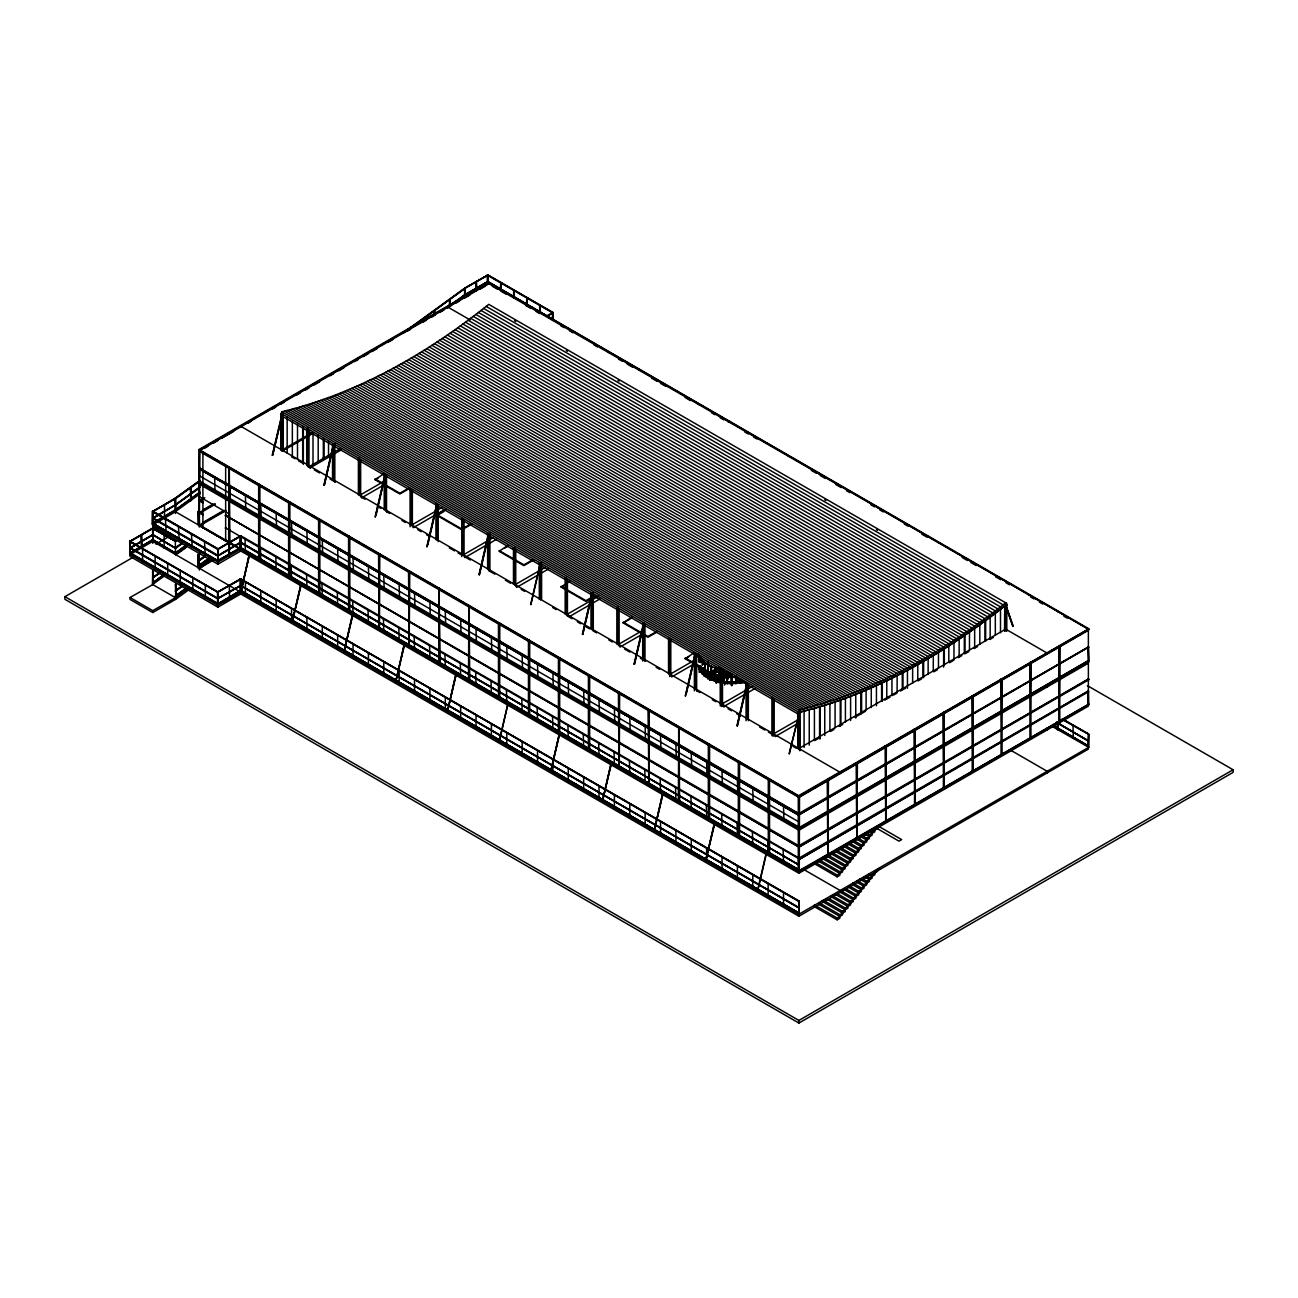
<?xml version="1.0" encoding="UTF-8"?>
<svg xmlns="http://www.w3.org/2000/svg" width="1298" height="1298" viewBox="0 0 1298 1298"><rect width="100%" height="100%" fill="white"/><g stroke="black" fill="none" stroke-linecap="round" stroke-linejoin="round"><path stroke-width="1.5" d="M701.796 670.401L700.742 667.123M734.619 676.793L722.954 676.485L711.109 673.11L727.302 677.345L736.112 677.345L727.302 676.988M711.093 678.237L702.77 672.38L698.146 665.306L702.38 672.867L707.767 676.907L714.776 680.022L718.914 680.915L711.109 678.254L727.302 682.472L736.112 682.472L743.121 680.833M731.731 674.668C718.654 675.641 705.22 677.102 729.687 674.262M249.038 554.944L241.185 592.245L241.185 578.697L241.558 592.034L240.292 592.131L240.292 579.005L798.903 901.51M272.207 455.274L281.991 414.176M249.281 554.895L240.649 592.229L249.524 555.041M272.466 455.403L282.672 413.9M272.694 455.355L281.78 416.269M300.73 584.798L292.099 621.937L301.217 584.879M323.9 485.111L333.44 444.062M292.342 622.083L300.958 584.749M324.159 485.257L333.7 444.208M324.386 485.209L333.472 446.106M352.423 614.635L344.019 651.726M375.138 516.912L385.133 473.9M352.65 614.587L344.035 651.921L352.91 614.733M375.382 516.864L385.392 474.046M376.079 515.046L385.165 475.96M404.116 644.473L395.712 681.564M426.831 546.75L436.826 503.754M404.343 644.425L395.728 681.758L404.587 644.571M427.074 546.701L437.069 503.9M427.772 544.884L436.858 505.798M455.793 674.327L447.404 711.401M478.978 574.641L488.519 533.592M456.036 674.279L447.421 711.612L456.279 674.408M479.222 574.787L488.762 533.738M479.465 574.738L488.551 535.636M507.729 704.116L499.341 741.401M530.671 604.479L540.211 563.429M499.097 741.45L507.972 704.262M530.914 604.625L540.455 563.575M559.178 734.003L550.79 771.093M582.348 634.333L591.904 593.283M559.422 733.954L550.79 771.288L559.665 734.1M582.607 634.462L592.148 593.429M582.834 634.414L591.937 595.328M610.871 763.857L602.467 800.931M634.041 664.17L643.581 623.121M611.115 763.808L602.483 801.126L611.358 763.938M634.3 664.316L643.84 623.267M634.527 664.268L643.613 625.165M662.564 793.695L654.16 830.785M685.279 695.971L695.274 652.959M662.791 793.646L654.176 830.98L663.051 793.792M685.522 695.923L695.533 653.105M686.22 694.106L695.306 655.019M714.257 823.532L705.609 860.671L714.744 823.63M736.972 725.809L746.967 682.813M705.869 860.817L714.484 823.484M737.215 725.76L747.21 682.764M737.459 725.906L746.999 684.857M766.177 853.338L757.545 890.46M789.119 753.7L799.568 712.342L799.568 750.569M766.42 853.467L757.789 890.606M789.362 753.846L799.146 712.748L798.238 712.342L798.238 748.557M727.351 676.729L723.067 676.599M727.351 681.872L722.937 681.612L736.128 682.115M724.592 685.068L730.385 672.575M726.247 682.456L730.385 673.532M736.339 682.18L737.994 678.611M718.832 682.505L719.206 669.151L718.832 682.505L718.914 668.859L714.792 667.967L721.688 669.411M716.318 675.885L709.779 674.392L716.382 675.171M723.716 675.852L724.024 683.008M711.385 666.345L711.239 679.957L711.385 666.345L702.396 660.828L707.767 665.209L715.02 667.756L714.89 681.369L715.247 668.032L714.89 681.369M721.542 676.566L707.767 671.423L711.353 673.256M714.792 679.665L704.846 674.636M714.792 674.895L718.93 675.787M723.457 679.763L729.151 674.068L730.385 674.376M1005.415 605.306L1005.658 602.791C944.636 651.418 875.241 691.688 798.903 710.184L282.007 411.758L282.007 413.9M711.353 666.701L704.863 662.937L705.382 676.372M715.02 667.756L721.542 669.995M282.007 411.758C358.345 393.245 427.74 352.991 488.762 304.365L1006.599 603.327L1006.599 605.485M1005.658 604.949C944.636 653.575 875.241 693.83 798.903 712.342C875.128 694.365 945.739 652.099 1005.674 605.452L1005.658 629.773M707.556 673.354L709.99 671.52L721.51 678.156M716.61 683.024L716.61 675.528L709.892 674.846L701.845 670.433M716.447 675.187L709.892 674.846L704.911 672.916L701.78 669.946L705.333 672.332M985.653 620.785L984.322 620.898L985.653 620.785L985.653 640.985M241.006 536.025L217.756 549.427L152.612 511.834L175.36 498.156L199.876 480.374M402.656 333.18L464.814 288.075L465.349 295.83M199.908 480.698L175.344 498.172L175.879 511.558L152.775 524.895M402.98 333.359L406.242 330.99M409.243 328.767L465.122 288.253L409.551 328.946M198.594 482.061L175.684 498.675L152.418 511.558L152.418 524.684L218.259 562.294L218.259 549.151L152.612 511.282M199.876 486.928L175.344 504.744L152.612 518.389L217.756 555.998L240.795 542.678M451.72 304.138L464.814 294.646L487.886 281.504L553.013 319.632L487.577 281.861M198.594 488.632L175.36 505.084L199.908 487.269M451.769 304.462L465.122 294.824L452.077 304.641M199.876 492.072L175.344 509.871L152.612 523.159L218.064 561.125L240.795 547.999M198.594 493.759L175.36 510.211L199.908 492.396M175.522 511.558L200.054 493.759M182.191 543.148L175.376 548.048L181.882 542.97M175.684 548.227L152.612 534.565L175.684 548.227L182.239 543.473M186.782 544.527L175.376 553.175L185.5 546.231M218.064 603.927L129.881 553.37L152.612 539.692L175.36 553.37L186.831 544.868M155.906 568.946L152.645 571.315L155.874 568.621M177.128 553.191L186.944 546.069M175.522 554.538L186.961 546.231M177.437 553.37L185.614 547.432M177.485 553.694L185.663 547.756M159.492 573.31L152.645 577.886L159.135 572.807M152.645 577.886L159.443 572.986M164.392 574.884L152.645 583.013L164.051 574.381M152.645 583.013L164.083 574.706M152.953 583.191L164.359 574.56M152.775 584.376L164.213 576.069M198.123 554.603L201.352 551.91M199.714 559.649L204.63 556.096M199.762 559.99L204.938 556.274M198.432 561.353L204.97 556.599M199.714 564.792L209.53 557.669M199.762 565.117L209.838 557.848M198.432 566.48L209.887 558.172M198.253 567.664L209.708 559.357M206.771 562.083L210.033 559.698M199.892 568.378L211.347 560.071M182.239 586.453L175.376 591.012L181.882 585.933M175.376 591.012L182.191 586.112M185.5 589.211L175.376 596.155L186.782 587.507M175.376 596.155L186.831 587.848M175.522 597.502L186.961 589.195M152.596 570.99L153.132 584.376L130.027 597.502L130.027 599.416L152.775 612.542L175.522 599.416L188.599 589.925M964.982 635.549L963.635 635.631L964.982 635.549L964.982 653.446M708.075 664.673C707.41 706.858 707.929 639.865 708.286 668.697M944.311 649.178L942.965 649.211L944.311 649.178L944.311 665.176M464.619 295.83L464.619 288.334L487.886 274.933L553.013 312.526L547.756 316.095M449.384 305.014L449.741 299.173L450.114 305.014M434.149 314.197L434.506 310.238L434.879 314.197M464.83 294.987L487.886 281.682M199.292 525.641L199.908 450.082L199.032 450.52L198.983 449.546L488.454 282.429L488.502 283.402L1088.633 629.287L489.022 282.51L489.07 283.499L199.6 450.617L199.032 449.935L799.162 796.404M1088.373 691.007L1088.681 704.879L799.211 871.996L198.675 525.284L199.292 449.725L199.292 527.069M488.762 282.607L489.07 283.499M198.983 450.26L489.07 282.786M488.502 283.402L489.378 282.964M204.467 448.297L207.907 446.301M213.083 443.316L218.242 440.33M221.698 438.335L233.754 431.374M247.658 423.359L251.163 421.331M272.191 409.195L275.695 407.166M280.952 404.132L284.457 402.104M296.723 395.03L300.227 393.002M305.484 389.968L308.989 387.94M314.246 384.906L319.503 381.872M330.017 375.803L333.521 373.775M338.778 370.741L344.035 367.707M354.549 361.639L358.037 359.627M363.294 356.577L368.551 353.543M372.055 351.531L377.312 348.497M387.826 342.429L393.083 339.395M407.101 331.298L410.606 329.27M422.872 322.196L426.377 320.168M431.634 317.134L435.138 315.106M440.395 312.072L443.9 310.044M450.86 306.036L447.404 308.032L447.404 306.831L470.201 319.989M456.02 303.051L459.476 301.055M464.635 298.086L469.811 295.1M480.146 289.13L485.322 286.144M500.752 282.932L501.109 290.217M799.828 712.878L797.978 713.949L281.066 415.522L281.066 413.364L282.932 412.293M280.855 450.114L280.855 413.9L282.007 413.251M283.142 413.9L280.855 413.9M617.605 708.903L199.032 467.832L799.162 814.317L199.032 468.432L199.6 467.799M513.781 290.444L514.138 297.745M199.454 475.831L799.049 822.007M199.454 480.974L799.049 827.151M190.384 487.367L190.757 500.704L191.114 487.367M1088.373 648.026L1088.681 661.899L798.595 828.676L1088.065 660.828L798.595 827.946L798.643 828.935L199.551 482.467M152.418 511.558L175.149 498.432M152.612 511.834L152.418 524.684M164.505 504.987L164.505 518.129M229.275 467.751L229.892 542.596M519.362 300.26L518.486 300.114M214.673 478.264L215.03 491.179M526.81 297.972L527.166 305.257M307.837 428.178L306.701 428.827L306.701 465.041M152.612 518.21L175.668 504.906L152.921 518.389M152.921 523.532L175.652 510.049L152.612 523.532L218.064 560.768M175.522 511.769L799.26 871.461L799.519 796.258L198.983 449.546M282.007 450.082L311.78 432.883M282.007 451.266L313.532 433.061M165.43 519.07L166.16 532.212M199.551 499.762L203.169 502.456L199.551 499.762L198.983 500.395M199.6 500.038L199.551 500.363M201.352 499.746L204.873 497.718M130.384 541.396L130.027 554.749L129.67 541.396L152.921 527.994L152.775 543.31M129.881 541.493L152.921 528.172M539.838 305.484L540.195 312.786M203.169 501.855L203.169 502.456M230.038 487.139L230.038 499.86M152.921 534.922L129.881 548.243L152.921 534.565M152.921 534.744L129.881 548.048L218.064 598.962M198.626 524.684L198.253 511.347M202.488 510.195L213.018 504.111M199.551 512.304L203.169 514.981L199.551 512.304L198.983 512.937M214.77 503.819L199.6 512.564L197.896 511.558M199.551 512.905L203.169 514.981M201.352 512.272L215.387 504.176M141.401 547.756L141.401 535.052M175.652 541.331L152.418 528.27L153.132 541.396L153.132 528.27L129.881 541.672L218.064 592.229M178.459 526.599L179.189 539.725M164.148 535.052L164.148 548.178M142.585 548.859L142.585 561.985M203.169 514.397L202.65 515.29M547.448 315.56L553.013 312.526M547.448 315.917L553.224 312.802L553.224 320.298M229.535 499.762L198.935 482.304L799.162 828.643M1087.351 685.62L1233.1 769.763L1233.1 772.391L798.903 1023.067L64.9 599.303L64.9 596.674L133.175 557.248M155.938 544.105L169.941 536.025M549.346 317.572L548.47 317.426M334.819 443.754L333.683 444.403L333.683 480.617M245.419 496.014L245.776 508.946M199.551 525.43L198.935 511.736L198.935 524.863M202.488 522.721L223.548 510.568M198.675 525.284L199.551 524.83L199.6 525.82L225.917 510.633M200.995 524.295L225.3 510.276M175.36 541.672L175.522 554.749M191.487 534.111L192.218 547.253M308.275 467.134L331.964 453.456M333.683 452.467L339.816 448.93M155.143 556.112L155.143 569.238M225.398 515.29L798.643 846.848L225.398 515.29L799.162 845.955L799.211 846.929L1088.681 679.811L1088.633 678.822L799.211 846.929M324.029 458.437L322.683 458.437L324.029 458.437L324.029 440.184M225.398 515.89L225.917 514.981M309.833 468.026L341.374 449.822M175.36 548.243L152.612 534.744M175.36 553.013L152.921 539.692L129.881 553.191L152.612 540.065M260.801 504.89L261.158 517.821M225.398 527.815L798.741 858.595M225.398 528.416L225.917 527.523M175.522 597.713L152.418 584.376L152.775 571.039L152.775 584.587M204.516 541.639L205.246 554.765M167.685 563.348L167.685 576.49M359.53 458.016L358.394 458.665L358.394 494.879M197.896 554.538L198.253 567.875L197.896 554.538L199.292 554.927L199.292 570.049M288.983 502.456L289.86 502.001L289.86 577.204L288.983 577.659L288.983 501.855M276.166 513.765L276.523 526.696M180.244 570.601L180.244 583.727M217.545 549.151L241.185 535.717C239.578 535.311 239.578 551.39 241.185 548.843L217.545 562.294L218.064 549.427M245.062 538.784L245.419 552.121M799.049 864.987L240.795 542.321L217.756 555.82L240.487 542.321L799.049 864.987L240.487 542.856M198.578 568.053L199.292 554.927M199.292 568.264L213.083 560.298M175.879 597.502L175.522 584.165L175.879 597.502L152.775 610.644L130.027 597.502M175.879 584.376L175.522 599.416M217.756 560.768L240.795 547.464M240.795 547.642L217.756 560.59M288.983 519.768L288.983 520.368M229.016 543.035L229.275 555.933L229.535 542.142M240.649 549.362L241.006 537.907M192.802 577.853L192.802 590.979M217.902 564.208L218.064 548.892L152.921 511.282L152.775 526.599L217.902 564.208L240.649 551.066L240.795 535.766L799.049 858.059L799.211 859.471L1088.065 691.996M291.547 522.64L291.904 535.571M408.464 489.038L399.849 494.003L375.041 479.692L383.656 473.932M375.041 479.692L378.481 477.696M260.427 547.659L260.801 560.996M288.983 534.095L288.983 534.679M360.179 495.073L382.959 481.915M205.344 585.09L205.344 598.232M361.525 497.88L384.305 484.722M306.912 531.531L307.285 544.446M275.809 556.534L276.166 569.871M217.756 592.229L241.185 578.697M241.558 578.892L217.756 591.872M288.983 551.991L288.983 552.591M245.419 581.975L245.419 595.101M240.795 585.301L217.756 598.605L240.795 585.479M375.041 478.913L399.849 493.24L408.464 488.259M240.795 585.658L217.756 598.427M322.293 540.406L322.65 553.321M217.756 604.105L240.487 590.428L799.049 913.094L240.795 590.785M217.756 603.927L240.795 590.428L799.049 913.094M130.189 541.136L130.027 556.436L217.902 607.172L240.649 594.046L240.795 578.73L217.545 592.131L217.545 605.257L218.259 592.131L130.027 541.185M229.275 585.771L229.632 598.702M288.983 564.533L288.983 565.133M291.174 565.409L291.547 578.746M260.801 590.85L260.801 603.976M337.658 549.281L338.032 562.196M306.555 574.284L306.912 587.621M276.166 599.725L276.166 612.851M353.04 558.156L353.397 571.071M411.872 524.911L441.644 507.713M413.218 527.718L444.76 509.514M438.789 513.732L445.685 509.741M438.789 514.495L443.965 511.509M321.936 583.159L322.293 596.512M291.547 608.6L291.547 621.726M368.421 567.031L368.778 579.946M337.302 592.034L337.658 605.387M306.912 617.475L306.912 630.601M463.597 528.043L470.493 524.067M463.597 528.821L472.212 523.857M383.786 575.906L384.143 588.821M352.683 600.925L353.04 614.262M322.293 626.35L322.293 639.476M399.167 584.781L399.524 597.697M489.898 533.283L488.762 533.932L488.762 570.844M368.048 609.8L368.421 623.137M463.548 554.765L493.337 537.567M464.911 557.556L496.436 539.351M337.658 635.225L337.658 648.351M414.533 593.657L414.906 606.588M534.241 559.665L523.905 565.636L499.097 551.309L507.713 545.566M504.273 548.324L507.713 546.328M383.429 618.675L383.786 632.012M439.13 588.903L439.762 663.765L439.13 588.189L438.886 663.603M513.473 584.408L513.473 548.194L514.608 547.545L514.608 585.074M379.178 628.784L378.562 553.938L379.438 554.084M353.04 644.1L353.04 657.226M429.914 602.532L430.271 615.463M398.794 627.551L399.167 640.888M368.421 652.975L368.421 666.101M499.097 550.53L523.905 564.857L532.521 559.876M445.295 611.407L445.652 624.338M414.176 636.426L414.533 649.763M541.591 563.121L540.455 563.786L540.455 600M469.113 606.215L469.746 681.061L468.854 680.915M409.162 646.096L408.529 571.25L409.422 571.396M515.241 584.603L545.03 567.404M383.786 661.85L383.786 674.992M516.588 587.41L548.129 569.189M460.66 620.282L461.017 633.213M429.557 645.301L429.914 658.638M399.167 670.725L399.167 683.868M476.041 629.157L476.398 642.088M566.301 577.383L565.165 578.048L565.165 614.262M594.549 596.463L585.933 601.445L561.125 587.118L569.741 581.374M444.922 654.176L445.295 667.513M561.125 587.118L564.565 585.122M414.533 679.6L414.533 692.743M491.407 638.032L491.78 650.963M460.303 663.051L460.66 676.388M499.357 640.628L499.357 641.228M593.283 592.959L592.148 593.624L592.148 629.838M429.914 688.492L429.914 701.618M561.125 586.339L585.933 600.666L594.549 595.701M506.788 646.923L507.145 659.838M566.934 614.441L598.475 596.236M499.357 655.555L767.507 809.774M570.033 616.242L599.822 599.043M475.668 671.926L476.041 685.263M445.295 697.367L445.295 710.493M522.153 655.798L522.526 668.713M499.357 672.867L499.357 673.451M617.978 607.237L616.842 607.886L616.842 644.1M491.05 680.801L491.407 694.138M460.66 706.242L460.66 719.368M499.357 685.393L499.357 685.993M537.534 664.673L537.891 677.588M656.577 632.288L647.962 637.253L623.154 622.926L631.769 617.183M506.431 689.676L506.788 703.029M623.154 622.926L631.769 617.962M499.357 697.935L498.481 698.373L498.481 623.17L499.357 622.716L499.097 698.73M476.041 715.117L476.041 728.243M552.916 673.548L553.273 686.464M521.796 698.551L522.153 711.904M618.627 644.295L641.407 631.136M619.973 647.085L642.753 633.943M491.407 723.992L491.407 737.118M568.281 682.424L568.638 695.339M623.154 622.148L647.962 636.474L656.577 631.509M537.177 707.442L537.534 720.779M506.788 732.867L506.788 745.993M583.662 691.299L584.019 704.214M552.542 716.318L552.916 729.654M522.153 741.742L522.153 754.868M599.027 700.174L599.4 713.105M589.292 706.875L589.292 707.475M567.924 725.193L568.281 738.53M718.605 668.097L709.99 673.062L685.182 658.735L693.797 652.991M685.182 658.735L688.621 656.756M698.859 656.253L698.859 661.883M537.534 750.617L537.534 763.743M670.32 674.133L693.1 660.974M700.271 658.654L700.271 662.402M614.408 709.049L614.765 721.98M671.666 676.939L694.446 663.781M702.575 660.714L702.575 664.884M619.276 709.86L618.757 710.752L619.276 709.86L799.162 813.716L799.211 814.706L1088.633 647.199M705.025 662.84L705.122 676.518M583.289 734.068L583.662 747.405M698.859 665.631L698.859 669.379L699.59 665.631M700.271 666.15L700.271 671.78L701.001 666.15M552.916 759.492L552.916 772.618M702.948 674.068L702.948 668.438M704.863 672.624L710.233 674.636L710.249 680.12M629.79 717.924L630.147 730.855M685.182 657.972L709.99 672.299L718.605 667.318M709.73 674.506L709.73 680.12M707.572 678.075L708.286 672.461M598.67 742.943L599.027 756.28M716.09 675.528L716.09 683.024M716.577 682.05L728.081 675.398M568.281 768.367L568.281 781.51M645.155 726.799L645.512 739.73M723.359 683.105L723.359 669.979M726.961 672.348L726.961 683.608L727.675 672.348M731.342 683.77L731.342 674.392M614.051 751.818L614.408 765.155M735.739 676.096L735.739 683.608L736.453 676.096M740.038 679.357L740.038 683.105L740.769 679.357M619.276 754.625L619.276 755.225M583.662 777.242L583.662 790.385M660.536 735.674L660.893 748.605M678.984 727.383L679.6 802.229L678.724 802.083M722.013 703.97L751.802 686.772M629.416 760.693L629.79 774.03M619.016 767.248L618.4 692.402L619.276 692.548M723.359 706.777L754.901 688.573M599.027 786.117L599.027 799.26M675.901 744.549L676.274 757.48M644.798 769.568L645.155 782.905M614.408 794.993L614.408 808.135M691.282 753.44L691.639 766.355M660.163 778.443L660.536 791.78M629.79 803.884L629.79 817.01M706.647 762.315L707.021 775.231M281.066 413.364L797.978 711.807L799.828 710.72L800.039 750.569M675.544 787.318L675.901 800.655M773.689 733.824L798.221 719.66M775.052 736.615L799.584 722.451M1006.599 603.327L1004.733 604.397L1004.522 631.136M645.155 812.759L645.155 825.885M1004.993 631.136L1005.658 604.56L1006.339 631.136M1006.339 604.949L1004.993 604.949M1006.794 631.136L1006.794 604.949L1004.522 604.949M722.029 771.19L722.386 784.106M738.676 762.088L739.568 761.634L739.568 836.853L738.676 837.291L738.935 761.277M690.925 796.193L691.282 809.546M660.536 821.634L660.536 834.76M737.41 780.066L737.767 792.981M738.676 779.4L738.676 780.001M798.903 748.508L1005.658 629.141M814.673 740.606L818.178 738.578M830.444 731.488L833.949 729.476M839.206 726.442L842.71 724.414M854.976 717.34L865.49 711.255M884.765 700.141L890.022 697.107M893.527 695.079L897.032 693.051M900.536 691.023L905.793 687.989M918.059 680.915L921.564 678.886M933.83 671.812L937.334 669.784M949.584 662.71L953.089 660.682M958.346 657.648L961.85 655.62M965.355 653.592L968.86 651.58M974.117 648.546L977.621 646.518M989.887 639.443L993.392 637.415M706.29 805.068L706.647 818.421M738.676 793.727L738.676 794.327M675.901 830.509L675.901 843.635M752.775 788.941L753.132 801.856M721.672 813.96L722.029 827.297M738.676 811.623L738.676 812.224M691.282 839.384L691.282 852.51M768.156 797.816L768.513 810.731M737.037 822.835L737.41 836.172M738.676 824.165L738.676 824.765M769.179 810.731L768.659 811.623L769.179 810.731L799.162 828.043L799.211 829.033M706.647 848.259L706.647 861.385M798.595 796.437L1088.681 628.962L798.595 795.723L798.643 796.712L799.519 796.258M827.232 779.546L828.465 779.546L827.848 855.106L827.232 779.546L828.465 779.546M885.122 746.123L886.356 746.123L885.739 821.683L885.122 746.123L886.356 746.123M914.068 729.411L915.301 729.411L914.684 804.971L914.068 729.411L915.301 729.411M943.013 712.699L944.263 712.699L943.63 788.259L943.013 712.699L944.263 712.699M971.959 695.988L973.208 695.988L972.575 771.547L971.959 695.988L973.208 695.988M1000.904 679.276L1002.153 679.276L1001.521 754.836L1000.904 679.276L1002.153 679.276M1029.849 662.564L1031.099 662.564L1030.482 738.124L1029.849 662.564L1031.099 662.564M198.675 450.082L799.211 796.794L1088.681 629.676L1088.633 628.686L1088.113 629.579M857.41 762.835L856.177 762.835L857.41 762.835L856.794 838.394L856.177 764.814M1060.044 645.852L1058.795 645.852L1060.044 645.852L1059.428 721.412L1058.795 647.832M1088.373 630.325L798.903 797.459L199.292 451.266M783.521 806.691L783.895 819.622M752.418 831.71L752.775 845.047M722.029 857.134L722.029 870.26M798.643 814.609L798.595 813.635L1088.681 646.858L799.211 814.706M798.903 815.144L798.643 828.935M798.741 815.274L199.454 468.919L799.26 815.355L199.649 469.178L198.983 482.483M767.783 840.585L768.156 853.922M768.659 841.477L768.659 842.077M1088.373 663.164L798.903 830.282L199.292 484.105M737.41 866.009L737.41 879.135M783.165 849.46L783.521 862.797M798.643 846.848L798.595 845.858L1088.681 679.097M752.775 874.884L752.775 888.027M499.097 698.016L799.519 871.461L798.643 871.915L798.546 858.335L1088.519 690.942M1088.633 691.964L1088.211 691.12M768.156 883.76L768.156 896.902M798.741 869.936L240.487 547.999M798.595 870.926L1088.73 704.343M827.232 854.749L828.465 854.749M856.177 838.037L857.41 838.037M885.122 821.326L886.356 821.326M914.068 804.614L915.301 804.614M943.013 787.902L944.263 787.902M971.959 771.19L973.208 771.19M1000.904 754.479L1002.153 754.479M1029.849 737.767L1031.099 737.767M1058.795 721.055L1060.044 721.055M1088.633 703.889L1088.681 704.879M798.595 871.639L1088.681 704.165M239.627 550.352L798.903 873.262L1088.373 706.128L1088.373 629.141M865.912 832.91L869.4 834.939L874.787 831.84L874.787 828.254M861.466 835.247L866.723 838.281L872.094 835.182L872.094 831.596L877.464 828.497L877.464 826.696M1057.984 723.943L1057.61 729.768L1057.61 722.272M857.037 837.583L864.03 841.623L869.4 838.524L869.4 834.939M854.344 840.926L861.337 844.966L866.723 841.867L866.723 838.281M849.914 843.262L858.659 848.308L864.03 845.209L864.03 841.623M1072.992 725.095L1073.349 738.448M783.521 892.635L783.521 905.777M845.469 845.582L855.966 851.65L861.337 848.551L861.337 844.966M841.039 847.919L853.273 854.993L858.659 851.894L858.659 848.308M836.593 850.255L850.596 858.335L855.966 855.236L855.966 851.65M832.164 852.591L847.902 861.677L853.273 858.578L853.273 854.993M827.718 854.911L845.209 865.02L850.596 861.921L850.596 858.335M823.289 857.248L842.532 868.362L847.902 865.263L847.902 861.677M818.843 859.584L839.838 871.704L845.209 868.605L845.209 865.02M816.166 862.927L837.145 875.047L842.532 871.948L842.532 868.362M814.414 863.705L837.145 876.831L839.838 875.29L839.838 871.704M239.627 593.332L798.903 916.226L1088.373 749.108L1088.519 733.922L1088 747.324M798.741 901.575L798.903 914.652L799.049 901.039L240.487 578.908L240.471 592.245M1061.878 719.254L1088.73 734.181L1088.73 747.324L1051.542 726.069M798.741 907.789L240.487 585.658M1056.621 722.775L1088.519 740.85L1056.621 722.418M1053.1 725.89L1088.519 745.977L1053.1 725.533M798.546 914.441L1088.73 747.324M880.158 868.119L877.464 869.676L877.464 871.461L872.094 874.576L872.094 878.146L866.723 881.261L863.219 879.233M865.912 875.89L869.4 877.919L874.787 874.803L874.787 871.234M857.037 880.563L864.03 884.603L869.4 881.488L869.4 877.919M852.591 882.883L861.337 887.946L866.723 884.83L866.723 881.261M849.914 886.226L858.659 891.288L864.03 888.173L864.03 884.603M845.469 888.562L855.966 894.63L861.337 891.515L861.337 887.946M841.039 890.899L853.273 897.973L858.659 894.857L858.659 891.288M836.593 893.235L850.596 901.315L855.966 898.2L855.966 894.63M832.164 895.555L847.902 904.657L853.273 901.542L853.273 897.973M829.471 898.897L845.209 908L850.596 904.884L850.596 901.315M823.289 900.228L842.532 911.342L847.902 908.227L847.902 904.657M818.843 902.564L839.838 914.684L845.209 911.569L845.209 908M814.414 904.884L837.145 918.027L842.532 914.912L842.532 911.342M814.414 906.685L837.145 919.811L839.838 918.254L839.838 914.684M64.9 596.674L798.903 1020.439L1233.1 769.763M923.624 661.656L922.294 661.656L923.624 661.656L923.624 677.475M902.954 672.981L901.607 672.948L902.954 672.981L902.954 689.011M702.396 667.74L705.187 669.703L702.77 667.61M705.187 674.83L702.38 672.51M882.283 701.098L882.283 683.17L880.936 683.089M711.58 672.607L716.35 670.482L720.617 674.749M861.596 712.488L861.596 692.207L860.266 692.094M702.77 661.039L699.005 656.09L705.203 663.148M705.203 662.791L704.863 676.372M702.77 672.737L699.005 667.789L700.433 670.206M840.926 724.43L840.926 700.093L839.579 699.947M714.354 680.882L721.737 678.416M820.255 706.842L818.908 706.664L820.255 706.842L820.255 738.822M699.216 662.077L699.427 656.025L700.433 658.865L702.786 660.698L702.948 664.673M702.786 660.698L702.218 664.673M716.35 672.283L723.765 670.514L727.075 677.637M739.649 683.267L743.348 682.375M699.022 668.162L698.146 665.663M740.331 681.726L743.251 681.077M743.251 681.434L736.047 682.229L740.444 681.612M744.565 682.294L731.699 683.77L723.002 683.105M711.547 680.006L721.055 678.529M723.651 675.447L731.812 674.376M727.724 671.991L723.765 672.299L726.247 677.653M736.112 682.115L727.302 682.115M723.911 675.593L716.253 675.869M708.87 678.676L720.682 678.676M703.954 676.177L721.055 678.822M707.751 677.718L711.547 678.302M715.36 678.903L719.157 679.487M718.768 675.658L721.542 676.209M723.067 681.726L718.768 680.801L721.542 681.693M721.607 682.829C712.342 681.093 701.326 676.777 698.373 666.88M730.385 675.317L729.151 674.068M705.122 673.402L721.737 678.935M710.655 676.193L719.887 679.276M553.224 312.802L487.577 274.933L487.724 282.915M553.013 313.078L487.367 275.192L487.367 284.587M487.577 281.504L1088.633 628.686M578.697 334.527L578.437 334.738M608.681 351.839L608.421 352.05M638.665 369.151L638.405 369.346M668.648 386.447L668.389 386.658M698.616 403.759L698.356 403.97M758.584 438.383L758.324 438.594M788.567 455.695L788.308 455.906M818.551 472.991L818.292 473.202M848.519 490.303L848.259 490.514M878.503 507.615L878.243 507.826M908.486 524.927L908.227 525.138M968.438 559.552L968.194 559.746M998.422 576.847L998.162 577.058M1028.405 594.159L1028.146 594.37M1058.389 611.472L1058.13 611.683M548.713 317.929L548.973 317.718M578.697 335.241L578.957 335.03M608.681 352.553L608.94 352.342M638.665 369.865L638.924 369.654M668.648 387.177L668.908 386.966M698.616 404.473L698.876 404.278M788.567 456.409L788.827 456.198M818.551 473.721L818.795 473.51M848.519 491.017L848.778 490.822M878.503 508.329L878.762 508.118M908.486 525.641L908.746 525.43M938.47 542.953L938.73 542.742M998.422 577.561L998.681 577.367M1028.405 594.873L1028.665 594.662M1058.389 612.185L1058.649 611.975M1088.681 629.676L1088.065 628.605M492.266 286.177L497.523 289.211M501.028 291.239L506.285 294.273M525.576 305.403L530.833 308.437M536.09 311.488L539.611 313.499M560.639 325.652L564.143 327.68M569.416 330.714L572.921 332.742M593.949 344.879L597.453 346.907M618.497 359.059L622.002 361.087M627.259 364.121L632.532 367.156M651.807 378.286L657.064 381.32M660.585 383.348L665.842 386.382M685.117 397.529L690.39 400.563M711.418 412.699L714.922 414.727M720.195 417.761L723.7 419.789M744.728 431.942L748.232 433.954M753.505 437.004L757.01 439.016M811.364 470.395L816.62 473.429M820.125 475.457L825.382 478.491M835.896 484.576L841.169 487.61M846.426 490.644L849.93 492.672M870.958 504.808L874.479 506.837M879.736 509.871L883.24 511.899M904.284 524.051L907.789 526.079M921.807 534.176L927.064 537.21M962.126 557.459L967.399 560.493M970.904 562.521L976.161 565.555M995.452 576.685L1000.709 579.719M1005.966 582.753L1009.471 584.781M1030.515 596.934L1034.019 598.946M1039.276 601.996L1042.781 604.008M1063.825 616.161L1067.329 618.189M476.35 281.974L475.993 289.276M1088.681 647.588L1088.065 646.501M1088.373 648.448L1088.681 661.899M514.608 320.768L515.744 321.433M566.301 350.622L567.437 351.271M617.978 380.46L619.13 381.125M824.749 499.827L825.885 500.493M876.442 529.681L877.578 530.33M1005.658 604.284L1006.794 604.949M486.182 306.409L1003.078 604.836M483.586 308.437L1000.498 606.88M481.006 310.449L997.902 608.892M478.427 312.445L995.323 610.887M475.831 314.424L992.743 612.867M473.251 316.387L990.163 614.83M470.671 318.334L987.567 616.761M1004.944 628.719L1047.015 653.008L1047.015 654.208M468.091 320.265L984.987 618.692M1088.681 679.811L1088.065 678.74M465.495 322.164L982.408 620.59M462.915 324.046L979.812 622.488M460.336 325.928L977.232 624.354M457.74 327.777L974.652 626.204M455.16 329.611L972.072 628.037M452.58 331.428L969.476 629.855M450 333.229L966.896 631.655M447.404 335.014L964.317 633.44M444.825 336.766L961.721 635.209M442.245 338.518L959.141 636.945M439.649 340.238L956.561 638.681M437.069 341.958L953.965 640.385M434.489 343.646L951.385 642.072M431.893 345.317L948.806 643.743M429.314 346.972L946.226 645.414M426.734 348.61L943.63 647.037M424.154 350.233L941.05 648.659M1063.938 719.725L1088.519 733.922M1063.63 719.903L1088.519 734.279M421.558 351.839L938.47 650.266M418.978 353.413L935.874 651.856M1056.929 722.24L1088.211 741.028M416.398 354.987L933.294 653.413M1053.408 725.339L1088.211 746.155M413.802 356.528L930.715 654.971M1057.984 729.573L1057.253 722.061M411.223 358.07L928.135 656.496M408.643 359.578L925.539 658.005M406.063 361.071L922.959 659.498M403.467 362.548L920.379 660.974M400.887 364.008L917.783 662.434M398.308 365.452L915.204 663.878M395.712 366.863L912.624 665.306M393.132 368.275L910.028 666.701M390.552 369.67L907.448 668.097M387.972 371.033L904.868 669.46M385.376 372.38L902.288 670.823M382.796 373.71L899.692 672.153M380.217 375.041L897.113 673.467M377.621 376.339L894.533 674.765M375.041 377.604L891.937 676.047M372.461 378.87L889.357 677.296M369.865 380.119L886.777 678.546M1010.201 749.936L1047.015 771.19L1047.015 772.991M367.285 381.336L884.198 679.779M364.706 382.553L881.602 680.979M362.126 383.737L879.022 682.18M359.53 384.922L876.442 683.348M356.95 386.074L873.846 684.5M354.37 387.21L871.266 685.636M351.774 388.329L868.687 686.756M349.194 389.416L866.107 687.859M346.615 390.503L863.511 688.946M344.035 391.574L860.931 690.001M341.439 392.613L858.351 691.055M338.859 393.651L855.755 692.077M336.279 394.657L853.175 693.083M333.683 395.647L850.596 694.089M331.104 396.62L848 695.063M328.524 397.577L845.42 696.02M325.928 398.518L842.84 696.961M323.348 399.443L840.26 697.87M320.768 400.352L837.664 698.778M318.188 401.244L835.085 699.671M315.592 402.104L832.505 700.531M313.013 402.948L829.909 701.391M310.433 403.792L827.329 702.218M307.837 404.603L824.749 703.029M305.257 405.398L822.169 703.824M302.677 406.177L819.573 704.603M300.098 406.939L816.994 705.366M297.502 407.686L814.414 706.112M294.922 408.399L811.818 706.842M292.342 409.113L809.238 707.54M289.746 409.795L806.658 708.237M287.166 410.476L804.079 708.903M284.587 411.125L801.483 709.552M798.903 711.677L800.039 712.342L797.767 712.342L797.767 748.557M513.473 548.194L514.608 548.859M438.724 515.679L461.877 529.049M701.001 667.48L701.261 671.082M438.724 516.458L461.877 529.827M291.498 456.75L295.003 458.778M298.508 460.806L302.012 462.834M307.269 465.868L310.774 467.88M314.278 469.908L319.535 472.943M330.065 479.027L335.322 482.061M361.623 497.248L365.127 499.259M377.394 506.35L380.898 508.378M386.171 511.412L389.676 513.44M401.942 520.53L405.447 522.542M417.729 529.633L421.233 531.661M426.49 534.695L429.995 536.723M449.286 547.853L454.543 550.887M458.048 552.916L461.553 554.944M465.057 556.956L470.314 560.006M489.606 571.136L494.863 574.17M505.393 580.238L510.649 583.289M521.163 589.357L524.668 591.385M552.721 607.578L556.225 609.606M568.508 616.68L572.012 618.708M577.269 621.742L580.774 623.77M586.031 626.804L589.535 628.832M593.04 630.86L596.561 632.872M608.827 639.963L612.332 641.991M624.614 649.081L629.871 652.115M640.385 658.183L645.641 661.217M656.171 667.302L659.676 669.314M696.491 690.568L699.995 692.597M712.261 699.687L715.782 701.715M721.039 704.749L724.544 706.777M728.048 708.789L731.553 710.817M736.81 713.851L740.314 715.879M759.606 727.01L764.863 730.06M768.367 732.072L771.872 734.1M792.916 746.253L796.42 748.281M868.589 831.369L872.094 833.381M864.16 833.705L869.4 836.723M861.466 837.048L866.723 840.066M857.037 839.368L864.03 843.408M852.591 841.704L861.337 846.75M198.983 468.172L199.551 467.54M848.162 844.041L858.659 850.093M843.716 846.377L855.966 853.435M839.287 848.697L853.273 856.777M231.206 500.136L497.686 653.997M834.841 851.034L850.596 860.12M868.589 874.333L872.094 876.361M830.412 853.37L847.902 863.462M864.16 876.669L869.4 879.703M825.966 855.707L845.209 866.804M199.292 496.631L229.275 513.943M859.714 879.006L866.723 883.046M823.289 859.049L842.532 870.147M199.032 500.671L202.65 502.748M857.037 882.348L864.03 886.388M818.843 861.369L839.838 873.489M852.591 884.684L861.337 889.73M848.162 887.005L858.659 893.073M799.211 859.471L1088 691.217L1088.065 704.522M843.716 889.341L855.966 896.415M802.342 868.687L840.26 890.558L840.26 892.359M839.287 891.677L853.273 899.757M240.487 547.464L799.049 869.757M240.487 547.642L799.049 870.114M198.983 524.749L497.686 696.961M198.578 525.073L229.275 542.807M834.841 894.014L850.596 903.1M830.412 896.334L847.902 906.442M825.966 898.67L845.209 909.784M821.537 901.007L842.532 913.127M152.921 517.853L218.064 555.463M152.612 518.032L218.064 555.998M818.843 904.349L839.838 916.469M152.612 523.159L218.064 560.947M175.879 541.396L152.612 528.546M240.487 578.73L799.26 901.315M152.612 528.172L175.668 541.493M240.487 585.301L799.049 907.61M240.487 585.479L799.049 907.967M152.612 539.692L175.668 553.191M240.487 590.785L218.064 604.105L129.881 553.013M241.558 592.034L217.902 605.257L130.027 554.538L152.775 541.396L798.903 914.441M129.67 541.396L218.064 592.407M130.189 547.691L218.064 598.427M129.881 547.691L218.064 598.784M130.189 552.834L218.064 603.57M737.167 677.913L738.822 681.482M737.167 678.87L738.822 682.44M735.512 676.144L737.994 681.482M736.339 678.87L737.994 682.44M723.765 671.472L726.247 676.81M1006.567 607.123L1013.235 626.188M1006.323 606.977L1013.008 626.415M1006.761 609.119L1012.765 626.269M465.155 295.149L487.886 281.504M198.123 511.639L198.253 524.895M1059.428 645.852L1059.428 721.412M1047.015 685.247L1047.015 687.031M1047.015 728.21L1047.015 730.011M1030.482 662.207L1030.482 738.124M1001.521 678.919L1001.521 754.836M1000.498 609.022L1000.498 632.743M995.323 613.029L995.323 635.16M990.163 616.972L990.163 638.713M984.987 620.833L984.987 641.439M979.812 624.63L979.812 644.506M974.652 628.362L974.652 647.945M972.575 695.631L972.575 771.547M969.476 632.012L969.476 650.103M964.317 635.582L964.317 653.868M959.141 639.103L959.141 656.788M953.965 642.526L953.965 660.065M948.806 645.901L948.806 661.996M943.63 649.195L943.63 667.188M943.63 712.342L943.63 788.259M938.47 652.407L938.47 668.324M933.294 655.571L933.294 671.423M928.135 658.638L928.135 674.473M922.959 661.656L922.959 677.864M917.783 664.592L917.783 680.428M914.684 729.054L914.684 804.971M912.624 667.448L912.624 683.332M907.448 670.239L907.448 688.183M902.288 672.964L902.288 689.368M897.113 675.609L897.113 691.753M891.937 678.189L891.937 695.777M886.777 680.704L886.777 698.454M885.739 746.123L885.739 821.683M881.602 683.137L881.602 701.439M876.442 685.49L876.442 705.69M871.266 687.778L871.266 707.475M866.107 690.001L866.107 709.974M860.931 692.159L860.931 714.014M856.794 762.835L856.794 838.394M855.755 694.235L855.755 718.086M850.596 696.231L850.596 720.536M845.42 698.162L845.42 722.045M840.26 700.028L840.26 725.858M840.26 773.576L840.26 772.391L240.649 426.198L240.649 427.399M840.26 804.614L840.26 806.399M840.26 847.594L840.26 849.379M837.145 875.047L837.145 876.831M837.145 918.027L837.145 919.811M835.085 701.812L835.085 727.837M829.909 703.532L829.909 731.212M827.848 779.189L827.848 855.106M824.749 705.187L824.749 735.495M819.573 706.761L819.573 738.773M814.414 708.254L814.414 740.022M809.238 709.698L809.238 745.182M804.079 711.044L804.079 747.437M799.211 796.794L799.162 795.804L798.286 796.258L798.286 871.461L799.162 871.023L799.211 871.996M798.903 710.184L798.903 749.206M798.903 795.901L798.903 873.262M798.903 901.104L798.903 916.226M798.903 1020.439L798.903 1023.067M797.978 711.807L797.978 713.949M774.192 699.427L774.192 735.641M773.056 736.291L773.056 698.081L771.921 697.415L771.921 735.641M769.179 779.092L768.302 778.946L768.302 854.149L769.179 854.311M768.919 778.589L768.919 854.522M768.659 778.8L769.536 778.946L769.536 854.149L768.659 854.003M748.346 684.5L748.346 720.715M747.21 683.154L747.21 719.368M746.074 682.488L746.074 720.715M740.412 679.146L740.412 683.316M739.649 679.276L739.649 683.024M739.195 761.796L738.319 761.634L738.319 836.853L739.195 836.999M736.096 676.307L736.096 683.803M731.958 676.193L731.958 685.571M731.699 674.603L731.699 685.425M731.439 676.193L731.439 685.571M727.318 672.137L727.318 683.803M723.765 675.349L723.765 683.154M723.002 669.768L723.002 683.316M722.499 669.59L722.499 705.804M721.364 706.453L721.364 668.227L720.228 667.578L720.228 705.804M716.61 668.535L716.61 672.283M716.35 668.373L716.35 672.429M716.35 675.382L716.35 682.878M716.09 668.535L716.09 672.283M711.353 666.345L711.239 679.957M709.99 674.343L709.99 680.282M709.227 744.484L708.335 744.338L708.335 819.541L709.227 819.687M708.968 743.981L708.968 819.898M708.708 744.176L709.584 744.338L709.584 819.541L708.708 819.395M702.575 668.227L702.575 674.262M702.299 668.292L702.218 674.068M702.056 668.438L702.056 672.186M701.796 668.292L701.796 672.039M700.839 658.411L701.001 662.402M700.644 658.443L700.644 662.613M700.644 665.939L700.644 671.991M699.216 665.842L699.216 672.364M698.373 653.965L698.373 657.713M696.653 654.663L696.653 690.877M695.517 653.316L695.517 689.514M694.381 652.651L694.381 690.877M679.243 802.375L678.367 802.229L678.724 726.88M678.984 726.669L678.984 802.586M670.806 639.736L670.806 675.95M669.671 676.615L669.671 638.389L668.535 637.724L668.535 673.938M649.26 709.86L649 785.274L648.383 709.714L648.74 784.771M644.976 624.825L644.976 661.039M643.824 623.462L643.824 659.676M642.688 622.813L642.688 661.039M619.276 767.767L619.633 692.402L618.757 692.256M619.13 609.898L619.13 646.112M619.016 692.045L619.016 767.962M617.978 608.551L617.978 644.765M593.283 594.971L593.283 629.173M590.996 592.959L590.996 629.173M589.292 675.252L588.416 675.09L588.416 750.309L589.292 750.455M589.032 674.733L589.032 750.666M588.773 674.944L589.665 675.09L589.665 750.309L588.773 750.147M567.437 580.06L567.437 616.274M566.301 578.697L566.301 614.911M559.324 657.94L558.432 657.794L558.432 732.997L559.324 733.143M559.065 657.794L559.065 733.354M558.805 657.632L559.681 657.794L559.681 732.997L558.805 732.851M552.705 312.526L552.851 320.509M552.494 312.802L552.494 320.298M541.591 565.133L541.591 599.335M539.838 312.996L539.838 305.079L539.465 312.786M539.319 563.121L539.319 599.335M529.341 640.628L528.464 640.482L528.464 715.685L529.341 715.831M529.081 640.125L529.081 716.042M528.821 640.336L529.698 640.482L529.698 715.685L528.821 715.539M526.81 305.468L526.81 297.55L526.436 305.257M515.744 550.206L515.744 586.42M513.781 297.956L513.781 290.038L513.424 297.745M500.752 290.428L500.752 282.51L500.395 290.217M498.838 623.024L499.714 623.17L499.714 698.373L498.838 698.227M489.898 535.295L489.898 569.498M488.762 282.964L488.762 284.148M488.08 282.704L488.08 275.192L464.814 288.075L464.976 296.041M487.886 274.933L465.138 288.237M487.626 533.283L487.626 569.498M476.723 289.276L476.35 281.552L476.35 290.93M469.373 681.223L468.497 681.061L468.854 605.712M469.113 605.501L469.113 681.418M464.051 520.368L464.051 556.582M462.915 555.236L462.915 519.022L461.78 518.356L461.78 556.582M449.741 299.173L449.741 305.225M438.205 505.441L438.205 541.655M437.069 504.095L437.069 540.309M435.933 503.429L435.933 539.644M434.506 310.238L434.506 314.408M412.358 490.53L412.358 526.745M411.223 525.382L411.223 489.168L410.087 488.519L410.087 526.745M409.162 570.877L409.162 646.81L409.779 571.25L408.902 571.088M386.512 475.603L386.512 511.818M385.376 474.257L385.376 510.471M384.24 473.592L384.24 509.806M379.438 629.287L379.795 553.938L378.919 553.792M379.178 553.581L379.178 629.498M360.666 460.676L360.666 496.891M359.53 459.33L359.53 495.544M349.454 536.772L348.578 536.626L348.578 611.829L349.454 611.975M349.194 536.269L349.194 612.185M348.935 536.48L349.811 536.626L349.811 611.829L348.935 611.683M334.819 445.766L334.819 481.98M332.548 443.754L332.548 479.968M328.524 441.515L328.524 455.452M323.348 438.838L323.348 458.827M319.47 519.46L318.594 519.314L318.594 594.516L319.47 594.662M319.211 518.957L319.211 594.873M318.951 519.168L319.843 519.314L319.843 594.516L318.951 594.37M318.188 435.398L318.188 461.423M313.013 432.769L313.013 464.408M308.989 430.839L308.989 467.053M307.837 429.492L307.837 465.706M303.343 428.405L303.343 464.376M302.677 426.344L302.677 462.737M297.502 423.732L297.502 459.46M292.342 421.12L292.342 456.62M289.486 502.164L288.61 502.001L288.61 577.204L289.486 577.367M287.166 416.658L287.166 453.051M283.142 415.912L283.142 450.114M282.672 415.912L282.672 450.114M282.007 450.779L282.234 414.305L281.325 413.9L281.325 450.114M259.519 484.852L258.643 484.689L258.643 559.909L259.519 560.055M259.259 484.332L259.259 560.265M259 484.543L259.876 484.689L259.876 559.909L259 559.746M241.185 538.005L241.185 549.265M241.006 579.005L241.006 592.131M240.471 549.265L240.487 535.766L217.756 549.427M229.275 467.037L229.275 555.933M229.016 467.231L228.659 542.596M225.657 465.301L225.657 540.503M218.064 591.872L217.902 607.172M202.91 452.175L202.91 527.377M199.146 469.097L199.032 482.759M198.935 555.122L198.935 568.264M190.757 487.156L190.757 500.704M175.522 498.221L175.522 513.473M175.36 498.156L175.149 511.558M152.775 610.644L152.775 612.542M228.237 433.013L228.237 433.013M257.182 416.301L257.182 416.301M286.128 399.589L286.128 399.589M315.073 382.878L315.073 382.878M344.035 366.166L344.035 366.166M372.98 349.454L372.98 349.454M401.926 332.742L401.926 332.742M430.871 316.031L430.871 316.031M459.816 299.319L459.816 299.319M229.535 484.852L229.016 485.744L229.535 484.852M141.758 547.967L141.401 534.63L141.758 547.967M203.169 526.923L202.65 527.815L203.169 526.923M229.535 517.075L229.016 517.967L229.535 517.075M259.519 502.164L259 503.056L259.519 502.164M229.535 529.616L229.016 530.509L229.535 529.616M259.519 516.474L259 517.383L259.519 516.474M225.917 540.065L225.398 540.958L225.917 540.065M259.519 534.387L259 535.279L259.519 534.387M259.519 546.929L259 547.821L259.519 546.929M319.47 536.772L318.951 537.664L319.47 536.772M319.47 551.098L318.951 551.991L319.47 551.098M319.47 569.011L318.951 569.903L319.47 569.011M349.454 554.084L348.935 554.976L349.454 554.084M319.47 581.536L318.951 582.429L319.47 581.536M349.454 568.41L348.935 569.303L349.454 568.41M349.454 586.307L348.935 587.215L349.454 586.307M379.438 571.396L378.919 572.288L379.438 571.396M349.454 598.849L348.935 599.741L349.454 598.849M379.438 585.722L378.919 586.615L379.438 585.722M379.438 603.619L378.919 604.511L379.438 603.619M409.422 588.708L408.902 589.6L409.422 588.708M379.438 616.161L378.919 617.053L379.438 616.161M409.422 603.018L408.902 603.927L409.422 603.018M728.6 421.071L728.6 421.071M439.389 588.108L438.886 589L439.389 588.108M728.859 420.99L728.34 421.882L728.859 420.99M409.422 620.931L408.902 621.823L409.422 620.931M439.389 606.004L438.886 606.912L439.389 606.004M409.422 633.473L408.902 634.365L409.422 633.473M439.389 620.33L438.886 621.223L439.389 620.33M409.422 645.998L408.902 646.891L409.422 645.998M439.389 638.243L438.886 639.135L439.389 638.243M469.373 623.316L468.854 624.208L469.373 623.316M439.389 650.769L438.886 651.677L439.389 650.769M469.373 637.643L468.854 638.535L469.373 637.643M469.373 655.555L468.854 656.447L469.373 655.555M469.373 668.081L468.854 668.973L469.373 668.081M529.341 657.94L528.821 658.832L529.341 657.94M529.341 672.267L528.821 673.159L529.341 672.267M529.341 690.163L528.821 691.055L529.341 690.163M559.324 675.252L558.805 676.144L559.324 675.252M529.341 702.705L528.821 703.597L529.341 702.705M559.324 689.579L558.805 690.471L559.324 689.579M559.324 707.475L558.805 708.367L559.324 707.475M589.292 692.548L588.773 693.457L589.292 692.548M559.324 720.017L558.805 720.909L559.324 720.017M589.292 724.787L588.773 725.679L589.292 724.787M589.292 737.313L588.773 738.221L589.292 737.313M619.276 724.187L618.757 725.079L619.276 724.187M619.276 742.099L618.757 742.991L619.276 742.099M649.26 727.172L648.74 728.064L649.26 727.172M649.26 741.499L648.74 742.391L649.26 741.499M649.26 759.411L648.74 760.304L649.26 759.411M679.243 744.484L678.724 745.376L679.243 744.484M649.26 771.937L648.74 772.829L649.26 771.937M679.243 758.811L678.724 759.703L679.243 758.811M679.243 776.707L678.724 777.616L679.243 776.707M709.227 761.796L708.708 762.689L709.227 761.796M679.243 789.249L678.724 790.141L679.243 789.249M709.227 776.123L708.708 777.015L709.227 776.123M709.227 794.019L708.708 794.911L709.227 794.019M709.227 806.561L708.708 807.453L709.227 806.561M769.179 796.404L768.659 797.297L769.179 796.404M769.179 828.643L768.659 829.536L769.179 828.643M878.924 826.469L876.231 828.01L898.979 841.153L901.656 839.595L878.924 826.469"/></g></svg>
